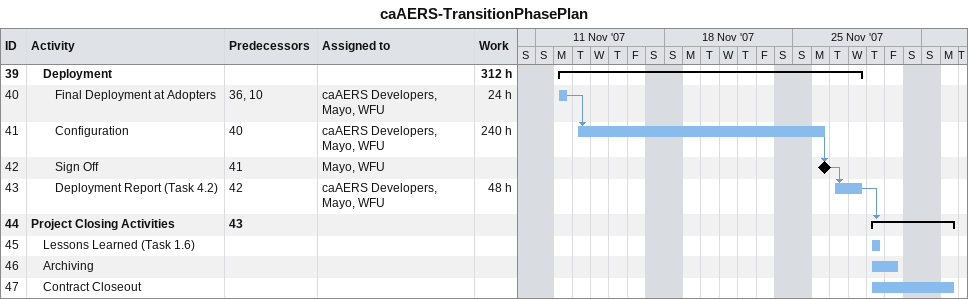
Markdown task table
caAERS-TransitionPhasePlan

| ID | Level | Task | Start | Finish | Predecessors | Resources | Work (h) |
|---|---|---|---|---|---|---|---|
| 39 | 2 | **Deployment** | 2007-11-12 | 2007-11-28 |  |  | 312 |
| 40 | 3 | Final Deployment at Adopters | 2007-11-12 | 2007-11-12 | 36, 10 | caAERS Developers, Mayo, WFU | 24 |
| 41 | 3 | Configuration | 2007-11-13 | 2007-11-26 | 40 | caAERS Developers, Mayo, WFU | 240 |
| 42 | 3 | Sign Off (milestone) | 2007-11-26 | 2007-11-26 | 41 | Mayo, WFU |  |
| 43 | 3 | Deployment Report (Task 4.2) | 2007-11-27 | 2007-11-28 | 42 | caAERS Developers, Mayo, WFU | 48 |
| 44 | 1 | **Project Closing Activities** | 2007-11-29 | 2007-12-03 | 43 |  |  |
| 45 | 2 | Lessons Learned (Task 1.6) | 2007-11-29 | 2007-11-29 |  |  |  |
| 46 | 2 | Archiving | 2007-11-29 | 2007-11-30 |  |  |  |
| 47 | 2 | Contract Closeout | 2007-11-29 | 2007-12-03 |  |  |  |
